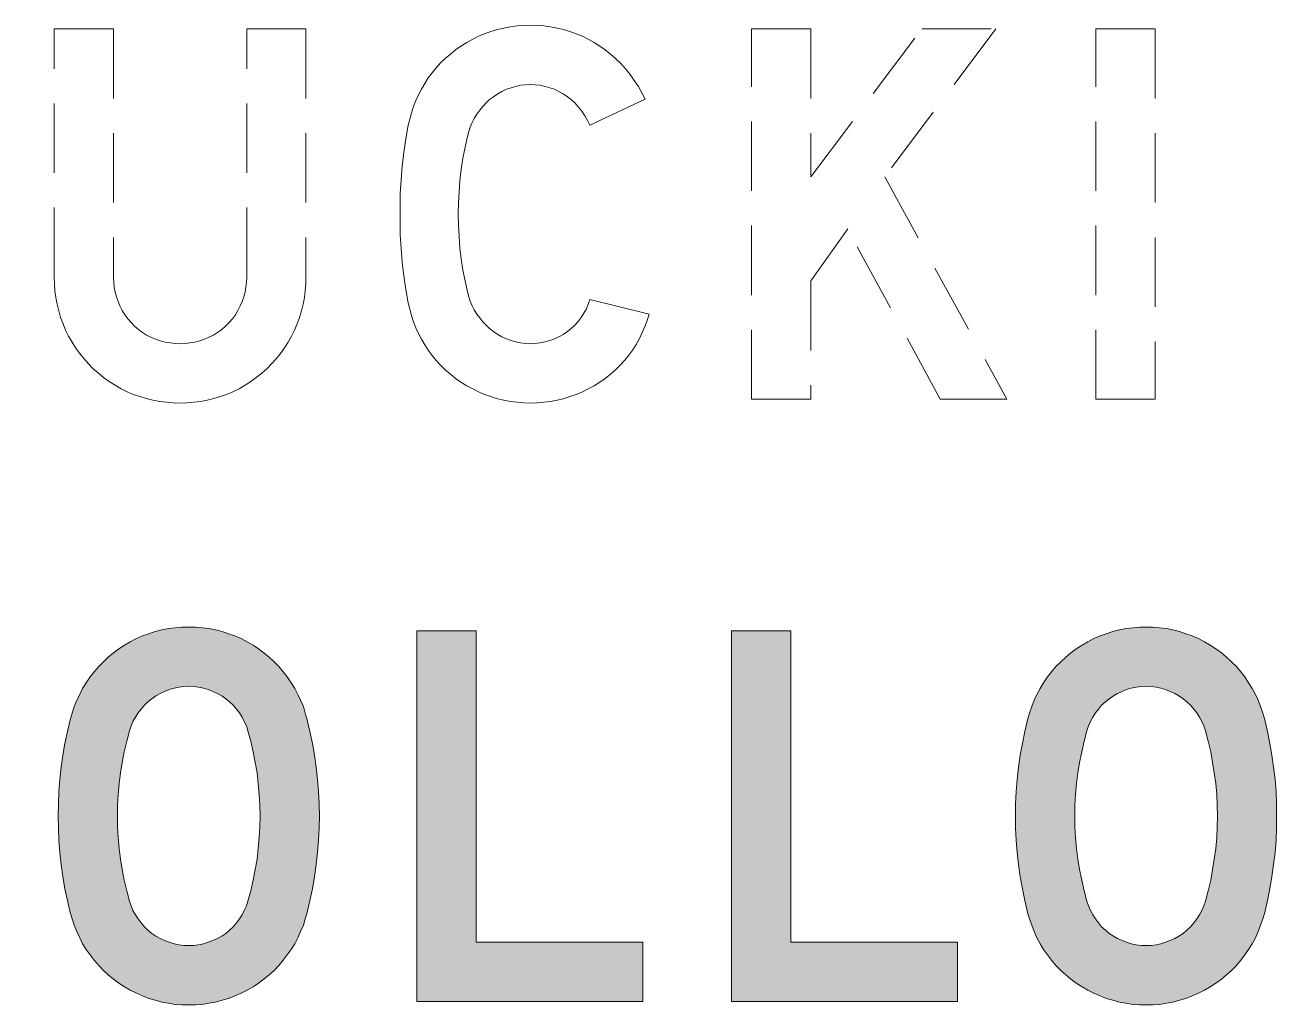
# Model space of a CAD drawing. Extents: x 0 to 420, y 0 to 297.
# Drawn here: x 203.04 to 230.13, y 171.62 to 192.77 of the extents above; entities that cross this region are included whole.
import ezdxf

# ---------------------------------------------------------------- set-up
doc = ezdxf.new("R2010")
doc.units = 0
doc.header["$LTSCALE"] = 12
doc.header["$MEASUREMENT"] = 0
doc.linetypes.add('HIDDEN2', pattern=[0.1875, 0.125, -0.0625])
doc.layers.get('0').update_dxf_attribs({"linetype": 'CONTINUOUS'})
doc.layers.add('L25', color=1, linetype='CONTINUOUS')

msp = doc.modelspace()

# ---------------------------------------------------------------- hatches: boundary and pattern name
at = {"layer": 'L25'}
h = msp.add_hatch(color=256, dxfattribs=at)
h.paths.add_polyline_path([(253.455, 179.696), (258.092, 179.696), (258.092, 178.415), (254.736, 178.415), (254.736, 176.493), (257.052, 176.493), (257.052, 175.212), (254.736, 175.212), (254.736, 172.973), (258.333, 172.973), (258.333, 171.692), (253.455, 171.692)])
h.paths.add_polyline_path([(259.737, 179.696), (259.737, 178.415), (261.576, 178.415), (261.576, 171.692), (262.851, 171.692), (262.851, 178.415), (264.691, 178.415), (264.691, 179.696)])
h.paths.add_polyline_path([(197.537, 179.696), (202.415, 179.696), (202.415, 178.415), (198.818, 178.415), (198.818, 176.493), (201.134, 176.493), (201.134, 175.212), (198.818, 175.212), (198.818, 171.692), (197.537, 171.692)])
h.paths.add_polyline_path([(211.499, 179.696), (212.78, 179.696), (212.78, 172.973), (216.377, 172.973), (216.377, 171.692), (211.499, 171.692)])
h.paths.add_polyline_path([(218.292, 179.696), (219.573, 179.696), (219.573, 172.973), (223.169, 172.973), (223.169, 171.692), (218.292, 171.692)])
h.paths.add_polyline_path([(231.531, 179.696), (232.812, 179.696), (233.371, 175.295), (234.411, 179.696), (235.692, 179.696), (236.732, 175.295), (237.29, 179.696), (238.565, 179.696), (237.607, 171.692), (236.332, 171.692), (235.051, 176.893), (233.77, 171.692), (232.495, 171.692)])
h.paths.add_polyline_path([(248.367, 172.973), (247.25, 172.973), (247.25, 178.415), (248.367, 178.415), (248.472, 178.409), (248.578, 178.397), (248.678, 178.38), (248.784, 178.35), (248.878, 178.315), (248.978, 178.268), (249.066, 178.221), (249.154, 178.162), (249.236, 178.097), (249.319, 178.027), (249.389, 177.951), (249.454, 177.874), (249.512, 177.786), (249.565, 177.692), (249.648, 177.533), (249.724, 177.369), (249.795, 177.198), (249.853, 177.028), (249.906, 176.858), (249.953, 176.681), (249.994, 176.505), (250.024, 176.329), (250.047, 176.147), (250.065, 175.964), (250.071, 175.788), (250.071, 175.606), (250.065, 175.424), (250.047, 175.242), (250.024, 175.065), (249.994, 174.883), (249.953, 174.707), (249.906, 174.531), (249.853, 174.36), (249.795, 174.19), (249.724, 174.019), (249.648, 173.855), (249.565, 173.696), (249.512, 173.602), (249.454, 173.52), (249.389, 173.438), (249.319, 173.361), (249.236, 173.291), (249.154, 173.226), (249.066, 173.167), (248.978, 173.12), (248.878, 173.073), (248.784, 173.038), (248.678, 173.015), (248.578, 172.991), (248.472, 172.979)], flags=16)
h.paths.add_polyline_path([(248.367, 171.692), (245.969, 171.692), (245.969, 179.696), (248.367, 179.696), (248.519, 179.69), (248.666, 179.678), (248.813, 179.661), (248.96, 179.631), (249.107, 179.59), (249.248, 179.543), (249.389, 179.49), (249.524, 179.431), (249.659, 179.361), (249.789, 179.284), (249.912, 179.202), (250.03, 179.108), (250.147, 179.014), (250.253, 178.908), (250.359, 178.797), (250.453, 178.685), (250.541, 178.562), (250.623, 178.438), (250.699, 178.309), (250.764, 178.174), (250.858, 177.98), (250.935, 177.78), (251.011, 177.58), (251.081, 177.381), (251.14, 177.175), (251.187, 176.969), (251.234, 176.758), (251.269, 176.546), (251.299, 176.335), (251.316, 176.123), (251.328, 175.912), (251.334, 175.694), (251.328, 175.483), (251.316, 175.265), (251.299, 175.054), (251.269, 174.842), (251.234, 174.631), (251.187, 174.425), (251.14, 174.213), (251.081, 174.008), (251.011, 173.808), (250.935, 173.608), (250.858, 173.408), (250.764, 173.214), (250.699, 173.079), (250.623, 172.95), (250.541, 172.827), (250.453, 172.703), (250.359, 172.591), (250.253, 172.48), (250.147, 172.38), (250.03, 172.28), (249.912, 172.192), (249.789, 172.104), (249.659, 172.027), (249.524, 171.957), (249.389, 171.898), (249.248, 171.845), (249.107, 171.798), (248.96, 171.763), (248.813, 171.734), (248.666, 171.71), (248.519, 171.698)])
h.paths.add_polyline_path([(268.775, 178.497), (268.669, 178.491), (268.563, 178.479), (268.457, 178.456), (268.352, 178.427), (268.252, 178.385), (268.158, 178.338), (268.064, 178.286), (267.976, 178.227), (267.893, 178.156), (267.817, 178.086), (267.746, 178.003), (267.682, 177.921), (267.623, 177.827), (267.57, 177.733), (267.529, 177.639), (267.494, 177.533), (267.435, 177.31), (267.382, 177.081), (267.335, 176.852), (267.3, 176.623), (267.27, 176.393), (267.253, 176.158), (267.241, 175.929), (267.235, 175.694), (267.241, 175.459), (267.253, 175.23), (267.27, 174.995), (267.3, 174.766), (267.335, 174.537), (267.382, 174.307), (267.435, 174.078), (267.494, 173.855), (267.529, 173.755), (267.57, 173.655), (267.623, 173.561), (267.682, 173.473), (267.746, 173.385), (267.817, 173.302), (267.893, 173.232), (267.976, 173.161), (268.064, 173.103), (268.158, 173.05), (268.252, 173.003), (268.352, 172.968), (268.457, 172.932), (268.563, 172.915), (268.669, 172.897), (268.775, 172.897), (268.88, 172.897), (268.986, 172.915), (269.092, 172.932), (269.192, 172.968), (269.292, 173.003), (269.392, 173.05), (269.486, 173.103), (269.574, 173.161), (269.656, 173.232), (269.733, 173.302), (269.803, 173.385), (269.868, 173.473), (269.926, 173.561), (269.973, 173.655), (270.02, 173.755), (270.05, 173.855), (270.114, 174.078), (270.167, 174.307), (270.208, 174.537), (270.25, 174.766), (270.279, 174.995), (270.297, 175.23), (270.308, 175.459), (270.314, 175.694), (270.308, 175.929), (270.297, 176.158), (270.279, 176.393), (270.25, 176.623), (270.208, 176.852), (270.167, 177.081), (270.114, 177.31), (270.05, 177.533), (270.02, 177.639), (269.973, 177.733), (269.926, 177.827), (269.868, 177.921), (269.803, 178.003), (269.733, 178.086), (269.656, 178.156), (269.574, 178.227), (269.486, 178.286), (269.392, 178.338), (269.292, 178.385), (269.192, 178.427), (269.092, 178.456), (268.986, 178.479), (268.88, 178.491)], flags=16)
h.paths.add_polyline_path([(268.775, 179.772), (268.628, 179.772), (268.481, 179.76), (268.34, 179.743), (268.193, 179.713), (268.052, 179.678), (267.917, 179.631), (267.776, 179.584), (267.646, 179.525), (267.511, 179.455), (267.388, 179.384), (267.265, 179.302), (267.147, 179.22), (267.035, 179.126), (266.93, 179.026), (266.83, 178.92), (266.73, 178.809), (266.642, 178.697), (266.559, 178.573), (266.483, 178.45), (266.418, 178.321), (266.354, 178.192), (266.301, 178.056), (266.254, 177.915), (266.213, 177.774), (266.154, 177.522), (266.101, 177.263), (266.054, 177.005), (266.019, 176.746), (265.989, 176.482), (265.972, 176.223), (265.96, 175.959), (265.954, 175.694), (265.96, 175.43), (265.972, 175.171), (265.989, 174.907), (266.019, 174.648), (266.054, 174.39), (266.101, 174.125), (266.154, 173.872), (266.213, 173.614), (266.254, 173.473), (266.301, 173.338), (266.354, 173.203), (266.418, 173.067), (266.483, 172.938), (266.559, 172.815), (266.642, 172.697), (266.73, 172.58), (266.83, 172.468), (266.93, 172.362), (267.035, 172.262), (267.147, 172.174), (267.265, 172.086), (267.388, 172.004), (267.511, 171.933), (267.646, 171.869), (267.776, 171.81), (267.917, 171.757), (268.052, 171.716), (268.193, 171.675), (268.34, 171.651), (268.481, 171.628), (268.628, 171.616), (268.775, 171.616), (268.922, 171.616), (269.063, 171.628), (269.21, 171.651), (269.351, 171.675), (269.492, 171.716), (269.633, 171.757), (269.768, 171.81), (269.903, 171.869), (270.032, 171.933), (270.161, 172.004), (270.279, 172.086), (270.397, 172.174), (270.514, 172.262), (270.62, 172.362), (270.72, 172.468), (270.814, 172.58), (270.902, 172.697), (270.984, 172.815), (271.061, 172.938), (271.131, 173.067), (271.19, 173.203), (271.249, 173.338), (271.296, 173.473), (271.331, 173.614), (271.395, 173.872), (271.448, 174.125), (271.49, 174.39), (271.531, 174.648), (271.554, 174.907), (271.578, 175.171), (271.589, 175.43), (271.595, 175.694), (271.589, 175.959), (271.578, 176.223), (271.554, 176.482), (271.531, 176.746), (271.49, 177.005), (271.448, 177.263), (271.395, 177.522), (271.331, 177.774), (271.296, 177.915), (271.249, 178.056), (271.19, 178.192), (271.131, 178.321), (271.061, 178.45), (270.984, 178.573), (270.902, 178.697), (270.814, 178.809), (270.72, 178.92), (270.62, 179.026), (270.514, 179.126), (270.397, 179.22), (270.279, 179.302), (270.161, 179.384), (270.032, 179.455), (269.903, 179.525), (269.768, 179.584), (269.633, 179.631), (269.492, 179.678), (269.351, 179.713), (269.21, 179.743), (269.063, 179.76), (268.922, 179.772)])
h.paths.add_polyline_path([(273.699, 174.337), (273.699, 179.696), (274.98, 179.696), (274.98, 174.337), (274.986, 174.225), (274.998, 174.119), (275.015, 174.014), (275.045, 173.908), (275.08, 173.808), (275.121, 173.708), (275.168, 173.614), (275.227, 173.52), (275.291, 173.438), (275.362, 173.355), (275.438, 173.279), (275.521, 173.208), (275.609, 173.144), (275.697, 173.085), (275.791, 173.038), (275.891, 172.991), (275.991, 172.956), (276.096, 172.932), (276.202, 172.909), (276.308, 172.897), (276.42, 172.897), (276.525, 172.897), (276.631, 172.909), (276.737, 172.932), (276.843, 172.956), (276.943, 172.991), (277.043, 173.038), (277.142, 173.085), (277.231, 173.144), (277.319, 173.208), (277.401, 173.279), (277.477, 173.355), (277.548, 173.438), (277.613, 173.52), (277.665, 173.614), (277.718, 173.708), (277.759, 173.808), (277.795, 173.908), (277.824, 174.014), (277.842, 174.119), (277.853, 174.225), (277.859, 174.337), (277.859, 179.696), (279.134, 179.696), (279.134, 174.337), (279.134, 174.19), (279.123, 174.043), (279.105, 173.896), (279.076, 173.749), (279.04, 173.608), (278.999, 173.467), (278.946, 173.326), (278.888, 173.191), (278.823, 173.056), (278.753, 172.932), (278.67, 172.803), (278.588, 172.685), (278.494, 172.568), (278.394, 172.462), (278.294, 172.356), (278.183, 172.257), (278.065, 172.163), (277.947, 172.08), (277.824, 171.998), (277.695, 171.927), (277.56, 171.863), (277.424, 171.804), (277.289, 171.751), (277.148, 171.71), (277.001, 171.675), (276.86, 171.651), (276.713, 171.628), (276.567, 171.616), (276.42, 171.616), (276.273, 171.616), (276.126, 171.628), (275.979, 171.651), (275.832, 171.675), (275.691, 171.71), (275.55, 171.751), (275.409, 171.804), (275.274, 171.863), (275.145, 171.927), (275.015, 171.998), (274.892, 172.08), (274.768, 172.163), (274.657, 172.257), (274.545, 172.356), (274.439, 172.462), (274.345, 172.568), (274.251, 172.685), (274.163, 172.803), (274.087, 172.932), (274.01, 173.056), (273.946, 173.191), (273.887, 173.326), (273.84, 173.467), (273.799, 173.608), (273.764, 173.749), (273.734, 173.896), (273.717, 174.043), (273.705, 174.19)])
h.paths.add_polyline_path([(284.94, 176.493), (283.101, 176.493), (283.101, 178.415), (284.94, 178.415), (285.028, 178.409), (285.116, 178.397), (285.205, 178.38), (285.287, 178.35), (285.369, 178.315), (285.446, 178.274), (285.522, 178.221), (285.592, 178.168), (285.651, 178.103), (285.71, 178.033), (285.757, 177.962), (285.804, 177.886), (285.839, 177.804), (285.869, 177.716), (285.886, 177.633), (285.898, 177.545), (285.904, 177.457), (285.898, 177.369), (285.886, 177.281), (285.869, 177.193), (285.839, 177.11), (285.804, 177.028), (285.757, 176.946), (285.71, 176.875), (285.651, 176.805), (285.592, 176.746), (285.522, 176.687), (285.446, 176.634), (285.369, 176.593), (285.287, 176.558), (285.205, 176.529), (285.116, 176.511), (285.028, 176.499)], flags=16)
h.paths.add_polyline_path([(285.822, 175.377), (287.179, 171.692), (285.822, 171.692), (284.541, 175.212), (283.101, 175.212), (283.101, 171.692), (281.826, 171.692), (281.826, 179.696), (284.94, 179.696), (285.075, 179.69), (285.21, 179.678), (285.346, 179.661), (285.481, 179.631), (285.61, 179.596), (285.739, 179.555), (285.863, 179.502), (285.986, 179.443), (286.104, 179.373), (286.215, 179.302), (286.327, 179.22), (286.427, 179.138), (286.527, 179.044), (286.621, 178.944), (286.709, 178.838), (286.785, 178.732), (286.862, 178.615), (286.926, 178.497), (286.985, 178.374), (287.038, 178.25), (287.079, 178.121), (287.12, 177.992), (287.144, 177.857), (287.167, 177.727), (287.179, 177.592), (287.179, 177.457), (287.179, 177.316), (287.161, 177.181), (287.144, 177.04), (287.114, 176.905), (287.079, 176.775), (287.032, 176.64), (286.979, 176.517), (286.915, 176.388), (286.85, 176.27), (286.774, 176.152), (286.691, 176.041), (286.603, 175.935), (286.503, 175.835), (286.403, 175.741), (286.298, 175.653), (286.186, 175.577), (286.068, 175.5), (285.945, 175.436)])
h.paths.add_polyline_path([(206.575, 178.497), (206.469, 178.491), (206.358, 178.479), (206.258, 178.456), (206.152, 178.427), (206.052, 178.385), (205.958, 178.338), (205.864, 178.286), (205.776, 178.227), (205.694, 178.156), (205.617, 178.086), (205.547, 178.003), (205.482, 177.921), (205.423, 177.827), (205.37, 177.733), (205.329, 177.639), (205.294, 177.533), (205.235, 177.31), (205.182, 177.081), (205.135, 176.852), (205.1, 176.623), (205.071, 176.393), (205.053, 176.158), (205.035, 175.929), (205.035, 175.694), (205.035, 175.459), (205.053, 175.23), (205.071, 174.995), (205.1, 174.766), (205.135, 174.537), (205.182, 174.307), (205.235, 174.078), (205.294, 173.855), (205.329, 173.755), (205.37, 173.655), (205.423, 173.561), (205.482, 173.473), (205.547, 173.385), (205.617, 173.302), (205.694, 173.232), (205.776, 173.161), (205.864, 173.103), (205.958, 173.05), (206.052, 173.003), (206.152, 172.968), (206.258, 172.932), (206.358, 172.915), (206.469, 172.897), (206.575, 172.897), (206.681, 172.897), (206.787, 172.915), (206.892, 172.932), (206.992, 172.968), (207.092, 173.003), (207.192, 173.05), (207.286, 173.103), (207.374, 173.161), (207.456, 173.232), (207.533, 173.302), (207.603, 173.385), (207.668, 173.473), (207.727, 173.561), (207.774, 173.655), (207.821, 173.755), (207.85, 173.855), (207.915, 174.078), (207.968, 174.307), (208.009, 174.537), (208.05, 174.766), (208.073, 174.995), (208.097, 175.23), (208.109, 175.459), (208.115, 175.694), (208.109, 175.929), (208.097, 176.158), (208.073, 176.393), (208.05, 176.623), (208.009, 176.852), (207.968, 177.081), (207.915, 177.31), (207.85, 177.533), (207.821, 177.639), (207.774, 177.733), (207.727, 177.827), (207.668, 177.921), (207.603, 178.003), (207.533, 178.086), (207.456, 178.156), (207.374, 178.227), (207.286, 178.286), (207.192, 178.338), (207.092, 178.385), (206.992, 178.427), (206.892, 178.456), (206.787, 178.479), (206.681, 178.491)], flags=16)
h.paths.add_polyline_path([(206.575, 179.772), (206.428, 179.772), (206.281, 179.76), (206.14, 179.743), (205.993, 179.713), (205.852, 179.678), (205.711, 179.631), (205.576, 179.584), (205.447, 179.525), (205.312, 179.455), (205.188, 179.384), (205.065, 179.302), (204.947, 179.22), (204.836, 179.126), (204.73, 179.026), (204.63, 178.92), (204.53, 178.809), (204.442, 178.697), (204.36, 178.573), (204.283, 178.45), (204.219, 178.321), (204.154, 178.192), (204.101, 178.056), (204.054, 177.915), (204.013, 177.774), (203.954, 177.522), (203.901, 177.263), (203.854, 177.005), (203.819, 176.746), (203.79, 176.482), (203.772, 176.223), (203.76, 175.959), (203.754, 175.694), (203.76, 175.43), (203.772, 175.171), (203.79, 174.907), (203.819, 174.648), (203.854, 174.39), (203.901, 174.125), (203.954, 173.872), (204.013, 173.614), (204.054, 173.473), (204.101, 173.338), (204.154, 173.203), (204.219, 173.067), (204.283, 172.938), (204.36, 172.815), (204.442, 172.697), (204.53, 172.58), (204.63, 172.468), (204.73, 172.362), (204.836, 172.262), (204.947, 172.174), (205.065, 172.086), (205.188, 172.004), (205.312, 171.933), (205.447, 171.869), (205.576, 171.81), (205.711, 171.757), (205.852, 171.716), (205.993, 171.675), (206.14, 171.651), (206.281, 171.628), (206.428, 171.616), (206.575, 171.616), (206.722, 171.616), (206.863, 171.628), (207.01, 171.651), (207.151, 171.675), (207.292, 171.716), (207.433, 171.757), (207.568, 171.81), (207.703, 171.869), (207.833, 171.933), (207.962, 172.004), (208.079, 172.086), (208.197, 172.174), (208.309, 172.262), (208.42, 172.362), (208.52, 172.468), (208.614, 172.58), (208.702, 172.697), (208.785, 172.815), (208.861, 172.938), (208.931, 173.067), (208.99, 173.203), (209.049, 173.338), (209.09, 173.473), (209.131, 173.614), (209.19, 173.872), (209.249, 174.125), (209.29, 174.39), (209.325, 174.648), (209.354, 174.907), (209.378, 175.171), (209.39, 175.43), (209.396, 175.694), (209.39, 175.959), (209.378, 176.223), (209.354, 176.482), (209.325, 176.746), (209.29, 177.005), (209.249, 177.263), (209.19, 177.522), (209.131, 177.774), (209.09, 177.915), (209.049, 178.056), (208.99, 178.192), (208.931, 178.321), (208.861, 178.45), (208.785, 178.573), (208.702, 178.697), (208.614, 178.809), (208.52, 178.92), (208.42, 179.026), (208.309, 179.126), (208.197, 179.22), (208.079, 179.302), (207.962, 179.384), (207.833, 179.455), (207.703, 179.525), (207.568, 179.584), (207.433, 179.631), (207.292, 179.678), (207.151, 179.713), (207.01, 179.743), (206.863, 179.76), (206.722, 179.772)])
h.paths.add_polyline_path([(227.248, 178.497), (227.136, 178.491), (227.03, 178.479), (226.924, 178.456), (226.824, 178.427), (226.725, 178.385), (226.625, 178.338), (226.537, 178.286), (226.448, 178.227), (226.366, 178.156), (226.284, 178.086), (226.213, 178.003), (226.149, 177.921), (226.096, 177.827), (226.043, 177.733), (226.002, 177.639), (225.967, 177.533), (225.908, 177.31), (225.855, 177.081), (225.808, 176.852), (225.773, 176.623), (225.743, 176.393), (225.72, 176.158), (225.708, 175.929), (225.708, 175.694), (225.708, 175.459), (225.72, 175.23), (225.743, 174.995), (225.773, 174.766), (225.808, 174.537), (225.855, 174.307), (225.908, 174.078), (225.967, 173.855), (226.002, 173.755), (226.043, 173.655), (226.096, 173.561), (226.149, 173.473), (226.213, 173.385), (226.284, 173.302), (226.366, 173.232), (226.448, 173.161), (226.537, 173.103), (226.625, 173.05), (226.725, 173.003), (226.824, 172.968), (226.924, 172.932), (227.03, 172.915), (227.136, 172.897), (227.248, 172.897), (227.353, 172.897), (227.459, 172.915), (227.565, 172.932), (227.665, 172.968), (227.765, 173.003), (227.865, 173.05), (227.953, 173.103), (228.041, 173.161), (228.123, 173.232), (228.205, 173.302), (228.276, 173.385), (228.341, 173.473), (228.399, 173.561), (228.446, 173.655), (228.487, 173.755), (228.523, 173.855), (228.587, 174.078), (228.64, 174.307), (228.681, 174.537), (228.717, 174.766), (228.746, 174.995), (228.769, 175.23), (228.781, 175.459), (228.787, 175.694), (228.781, 175.929), (228.769, 176.158), (228.746, 176.393), (228.717, 176.623), (228.681, 176.852), (228.64, 177.081), (228.587, 177.31), (228.523, 177.533), (228.487, 177.639), (228.446, 177.733), (228.399, 177.827), (228.341, 177.921), (228.276, 178.003), (228.205, 178.086), (228.123, 178.156), (228.041, 178.227), (227.953, 178.286), (227.865, 178.338), (227.765, 178.385), (227.665, 178.427), (227.565, 178.456), (227.459, 178.479), (227.353, 178.491)], flags=16)
h.paths.add_polyline_path([(227.248, 179.772), (227.101, 179.772), (226.954, 179.76), (226.807, 179.743), (226.666, 179.713), (226.525, 179.678), (226.384, 179.631), (226.249, 179.584), (226.113, 179.525), (225.984, 179.455), (225.861, 179.384), (225.737, 179.302), (225.62, 179.22), (225.508, 179.126), (225.402, 179.026), (225.297, 178.92), (225.203, 178.809), (225.114, 178.697), (225.032, 178.573), (224.956, 178.45), (224.885, 178.321), (224.827, 178.192), (224.774, 178.056), (224.727, 177.915), (224.686, 177.774), (224.627, 177.522), (224.574, 177.263), (224.527, 177.005), (224.492, 176.746), (224.462, 176.482), (224.439, 176.223), (224.427, 175.959), (224.427, 175.694), (224.427, 175.43), (224.439, 175.171), (224.462, 174.907), (224.492, 174.648), (224.527, 174.39), (224.574, 174.125), (224.627, 173.872), (224.686, 173.614), (224.727, 173.473), (224.774, 173.338), (224.827, 173.203), (224.885, 173.067), (224.956, 172.938), (225.032, 172.815), (225.114, 172.697), (225.203, 172.58), (225.297, 172.468), (225.402, 172.362), (225.508, 172.262), (225.62, 172.174), (225.737, 172.086), (225.861, 172.004), (225.984, 171.933), (226.113, 171.869), (226.249, 171.81), (226.384, 171.757), (226.525, 171.716), (226.666, 171.675), (226.807, 171.651), (226.954, 171.628), (227.101, 171.616), (227.248, 171.616), (227.389, 171.616), (227.535, 171.628), (227.682, 171.651), (227.823, 171.675), (227.964, 171.716), (228.105, 171.757), (228.241, 171.81), (228.376, 171.869), (228.505, 171.933), (228.628, 172.004), (228.752, 172.086), (228.869, 172.174), (228.981, 172.262), (229.087, 172.362), (229.193, 172.468), (229.287, 172.58), (229.375, 172.697), (229.457, 172.815), (229.533, 172.938), (229.604, 173.067), (229.663, 173.203), (229.716, 173.338), (229.763, 173.473), (229.804, 173.614), (229.862, 173.872), (229.915, 174.125), (229.962, 174.39), (229.998, 174.648), (230.027, 174.907), (230.05, 175.171), (230.062, 175.43), (230.062, 175.694), (230.062, 175.959), (230.05, 176.223), (230.027, 176.482), (229.998, 176.746), (229.962, 177.005), (229.915, 177.263), (229.862, 177.522), (229.804, 177.774), (229.763, 177.915), (229.716, 178.056), (229.663, 178.192), (229.604, 178.321), (229.533, 178.45), (229.457, 178.573), (229.375, 178.697), (229.287, 178.809), (229.193, 178.92), (229.087, 179.026), (228.981, 179.126), (228.869, 179.22), (228.752, 179.302), (228.628, 179.384), (228.505, 179.455), (228.376, 179.525), (228.241, 179.584), (228.105, 179.631), (227.964, 179.678), (227.823, 179.713), (227.682, 179.743), (227.535, 179.76), (227.389, 179.772)])

# ---------------------------------------------------------------- linework, layer by layer
at = {"color": 3, "lineweight": 0}
for points in [[(206.575, 179.772), (206.428, 179.772), (206.281, 179.76), (206.14, 179.743), (205.993, 179.713), (205.852, 179.678), (205.711, 179.631), (205.576, 179.584), (205.447, 179.525), (205.312, 179.455), (205.188, 179.384), (205.065, 179.302), (204.947, 179.22), (204.836, 179.126), (204.73, 179.026), (204.63, 178.92), (204.53, 178.809), (204.442, 178.697), (204.36, 178.573), (204.283, 178.45), (204.219, 178.321), (204.154, 178.192), (204.101, 178.056), (204.054, 177.915), (204.013, 177.774)], [(209.131, 177.774), (209.09, 177.915), (209.049, 178.056), (208.99, 178.192), (208.931, 178.321), (208.861, 178.45), (208.785, 178.573), (208.702, 178.697), (208.614, 178.809), (208.52, 178.92), (208.42, 179.026), (208.309, 179.126), (208.197, 179.22), (208.079, 179.302), (207.962, 179.384), (207.833, 179.455), (207.703, 179.525), (207.568, 179.584), (207.433, 179.631), (207.292, 179.678), (207.151, 179.713), (207.01, 179.743), (206.863, 179.76), (206.722, 179.772), (206.575, 179.772)], [(211.499, 179.696), (212.78, 179.696), (212.78, 172.973), (216.377, 172.973), (216.377, 171.692), (211.499, 171.692), (211.499, 179.696), (211.499, 179.696)], [(218.292, 179.696), (219.573, 179.696), (219.573, 172.973), (223.169, 172.973), (223.169, 171.692), (218.292, 171.692), (218.292, 179.696), (218.292, 179.696)], [(227.248, 179.772), (227.101, 179.772), (226.954, 179.76), (226.807, 179.743), (226.666, 179.713), (226.525, 179.678), (226.384, 179.631), (226.249, 179.584), (226.113, 179.525), (225.984, 179.455), (225.861, 179.384), (225.737, 179.302), (225.62, 179.22), (225.508, 179.126), (225.402, 179.026), (225.297, 178.92), (225.203, 178.809), (225.114, 178.697), (225.032, 178.573), (224.956, 178.45), (224.885, 178.321), (224.827, 178.192), (224.774, 178.056), (224.727, 177.915), (224.686, 177.774)], [(229.804, 177.774), (229.763, 177.915), (229.716, 178.056), (229.663, 178.192), (229.604, 178.321), (229.533, 178.45), (229.457, 178.573), (229.375, 178.697), (229.287, 178.809), (229.193, 178.92), (229.087, 179.026), (228.981, 179.126), (228.869, 179.22), (228.752, 179.302), (228.628, 179.384), (228.505, 179.455), (228.376, 179.525), (228.241, 179.584), (228.105, 179.631), (227.964, 179.678), (227.823, 179.713), (227.682, 179.743), (227.535, 179.76), (227.389, 179.772), (227.248, 179.772)], [(206.575, 178.497), (206.469, 178.491), (206.358, 178.479), (206.258, 178.456), (206.152, 178.427), (206.052, 178.385), (205.958, 178.338), (205.864, 178.286), (205.776, 178.227), (205.694, 178.156), (205.617, 178.086), (205.547, 178.003), (205.482, 177.921), (205.423, 177.827), (205.37, 177.733), (205.329, 177.639), (205.294, 177.533)], [(207.85, 177.533), (207.821, 177.639), (207.774, 177.733), (207.727, 177.827), (207.668, 177.921), (207.603, 178.003), (207.533, 178.086), (207.456, 178.156), (207.374, 178.227), (207.286, 178.286), (207.192, 178.338), (207.092, 178.385), (206.992, 178.427), (206.892, 178.456), (206.787, 178.479), (206.681, 178.491), (206.575, 178.497)], [(227.248, 178.497), (227.136, 178.491), (227.03, 178.479), (226.924, 178.456), (226.824, 178.427), (226.725, 178.385), (226.625, 178.338), (226.537, 178.286), (226.448, 178.227), (226.366, 178.156), (226.284, 178.086), (226.213, 178.003), (226.149, 177.921), (226.096, 177.827), (226.043, 177.733), (226.002, 177.639), (225.967, 177.533)], [(228.523, 177.533), (228.487, 177.639), (228.446, 177.733), (228.399, 177.827), (228.341, 177.921), (228.276, 178.003), (228.205, 178.086), (228.123, 178.156), (228.041, 178.227), (227.953, 178.286), (227.865, 178.338), (227.765, 178.385), (227.665, 178.427), (227.565, 178.456), (227.459, 178.479), (227.353, 178.491), (227.248, 178.497)], [(204.013, 177.774), (203.954, 177.522), (203.901, 177.263), (203.854, 177.005), (203.819, 176.746), (203.79, 176.482), (203.772, 176.223), (203.76, 175.959), (203.754, 175.694), (203.76, 175.43), (203.772, 175.171), (203.79, 174.907), (203.819, 174.648), (203.854, 174.39), (203.901, 174.125), (203.954, 173.872), (204.013, 173.614)], [(209.131, 173.614), (209.19, 173.872), (209.249, 174.125), (209.29, 174.39), (209.325, 174.648), (209.354, 174.907), (209.378, 175.171), (209.39, 175.43), (209.396, 175.694), (209.39, 175.959), (209.378, 176.223), (209.354, 176.482), (209.325, 176.746), (209.29, 177.005), (209.249, 177.263), (209.19, 177.522), (209.131, 177.774)], [(224.686, 177.774), (224.627, 177.522), (224.574, 177.263), (224.527, 177.005), (224.492, 176.746), (224.462, 176.482), (224.439, 176.223), (224.427, 175.959), (224.427, 175.694), (224.427, 175.43), (224.439, 175.171), (224.462, 174.907), (224.492, 174.648), (224.527, 174.39), (224.574, 174.125), (224.627, 173.872), (224.686, 173.614)], [(229.804, 173.614), (229.862, 173.872), (229.915, 174.125), (229.962, 174.39), (229.998, 174.648), (230.027, 174.907), (230.05, 175.171), (230.062, 175.43), (230.062, 175.694), (230.062, 175.959), (230.05, 176.223), (230.027, 176.482), (229.998, 176.746), (229.962, 177.005), (229.915, 177.263), (229.862, 177.522), (229.804, 177.774)], [(205.294, 177.533), (205.235, 177.31), (205.182, 177.081), (205.135, 176.852), (205.1, 176.623), (205.071, 176.393), (205.053, 176.158), (205.035, 175.929), (205.035, 175.694), (205.035, 175.459), (205.053, 175.23), (205.071, 174.995), (205.1, 174.766), (205.135, 174.537), (205.182, 174.307), (205.235, 174.078), (205.294, 173.855)], [(207.85, 173.855), (207.915, 174.078), (207.968, 174.307), (208.009, 174.537), (208.05, 174.766), (208.073, 174.995), (208.097, 175.23), (208.109, 175.459), (208.115, 175.694), (208.109, 175.929), (208.097, 176.158), (208.073, 176.393), (208.05, 176.623), (208.009, 176.852), (207.968, 177.081), (207.915, 177.31), (207.85, 177.533)], [(225.967, 177.533), (225.908, 177.31), (225.855, 177.081), (225.808, 176.852), (225.773, 176.623), (225.743, 176.393), (225.72, 176.158), (225.708, 175.929), (225.708, 175.694), (225.708, 175.459), (225.72, 175.23), (225.743, 174.995), (225.773, 174.766), (225.808, 174.537), (225.855, 174.307), (225.908, 174.078), (225.967, 173.855)], [(228.523, 173.855), (228.587, 174.078), (228.64, 174.307), (228.681, 174.537), (228.717, 174.766), (228.746, 174.995), (228.769, 175.23), (228.781, 175.459), (228.787, 175.694), (228.781, 175.929), (228.769, 176.158), (228.746, 176.393), (228.717, 176.623), (228.681, 176.852), (228.64, 177.081), (228.587, 177.31), (228.523, 177.533)], [(205.294, 173.855), (205.329, 173.755), (205.37, 173.655), (205.423, 173.561), (205.482, 173.473), (205.547, 173.385), (205.617, 173.302), (205.694, 173.232), (205.776, 173.161), (205.864, 173.103), (205.958, 173.05), (206.052, 173.003), (206.152, 172.968), (206.258, 172.932), (206.358, 172.915), (206.469, 172.897), (206.575, 172.897)], [(206.575, 172.897), (206.681, 172.897), (206.787, 172.915), (206.892, 172.932), (206.992, 172.968), (207.092, 173.003), (207.192, 173.05), (207.286, 173.103), (207.374, 173.161), (207.456, 173.232), (207.533, 173.302), (207.603, 173.385), (207.668, 173.473), (207.727, 173.561), (207.774, 173.655), (207.821, 173.755), (207.85, 173.855)], [(225.967, 173.855), (226.002, 173.755), (226.043, 173.655), (226.096, 173.561), (226.149, 173.473), (226.213, 173.385), (226.284, 173.302), (226.366, 173.232), (226.448, 173.161), (226.537, 173.103), (226.625, 173.05), (226.725, 173.003), (226.824, 172.968), (226.924, 172.932), (227.03, 172.915), (227.136, 172.897), (227.248, 172.897)], [(227.248, 172.897), (227.353, 172.897), (227.459, 172.915), (227.565, 172.932), (227.665, 172.968), (227.765, 173.003), (227.865, 173.05), (227.953, 173.103), (228.041, 173.161), (228.123, 173.232), (228.205, 173.302), (228.276, 173.385), (228.341, 173.473), (228.399, 173.561), (228.446, 173.655), (228.487, 173.755), (228.523, 173.855)], [(204.013, 173.614), (204.054, 173.473), (204.101, 173.338), (204.154, 173.203), (204.219, 173.067), (204.283, 172.938), (204.36, 172.815), (204.442, 172.697), (204.53, 172.58), (204.63, 172.468), (204.73, 172.362), (204.836, 172.262), (204.947, 172.174), (205.065, 172.086), (205.188, 172.004), (205.312, 171.933), (205.447, 171.869), (205.576, 171.81), (205.711, 171.757), (205.852, 171.716), (205.993, 171.675), (206.14, 171.651), (206.281, 171.628), (206.428, 171.616), (206.575, 171.616)], [(206.575, 171.616), (206.722, 171.616), (206.863, 171.628), (207.01, 171.651), (207.151, 171.675), (207.292, 171.716), (207.433, 171.757), (207.568, 171.81), (207.703, 171.869), (207.833, 171.933), (207.962, 172.004), (208.079, 172.086), (208.197, 172.174), (208.309, 172.262), (208.42, 172.362), (208.52, 172.468), (208.614, 172.58), (208.702, 172.697), (208.785, 172.815), (208.861, 172.938), (208.931, 173.067), (208.99, 173.203), (209.049, 173.338), (209.09, 173.473), (209.131, 173.614)], [(224.686, 173.614), (224.727, 173.473), (224.774, 173.338), (224.827, 173.203), (224.885, 173.067), (224.956, 172.938), (225.032, 172.815), (225.114, 172.697), (225.203, 172.58), (225.297, 172.468), (225.402, 172.362), (225.508, 172.262), (225.62, 172.174), (225.737, 172.086), (225.861, 172.004), (225.984, 171.933), (226.113, 171.869), (226.249, 171.81), (226.384, 171.757), (226.525, 171.716), (226.666, 171.675), (226.807, 171.651), (226.954, 171.628), (227.101, 171.616), (227.248, 171.616)], [(227.248, 171.616), (227.389, 171.616), (227.535, 171.628), (227.682, 171.651), (227.823, 171.675), (227.964, 171.716), (228.105, 171.757), (228.241, 171.81), (228.376, 171.869), (228.505, 171.933), (228.628, 172.004), (228.752, 172.086), (228.869, 172.174), (228.981, 172.262), (229.087, 172.362), (229.193, 172.468), (229.287, 172.58), (229.375, 172.697), (229.457, 172.815), (229.533, 172.938), (229.604, 173.067), (229.663, 173.203), (229.716, 173.338), (229.763, 173.473), (229.804, 173.614)]]:
    msp.add_lwpolyline(points, dxfattribs=at)
at = {"layer": 'L25', "color": 1, "linetype": 'HIDDEN2', "lineweight": 0}
for points in [[(203.666, 192.688), (204.947, 192.688), (204.947, 187.329), (204.953, 187.223), (204.965, 187.112), (204.983, 187.006), (205.012, 186.906), (205.047, 186.8), (205.088, 186.706), (205.135, 186.606), (205.194, 186.518), (205.259, 186.43), (205.329, 186.348), (205.406, 186.272), (205.488, 186.201), (205.576, 186.136), (205.664, 186.078), (205.758, 186.031), (205.858, 185.989), (205.964, 185.954), (206.064, 185.925), (206.17, 185.907), (206.281, 185.895), (206.387, 185.89), (206.493, 185.895), (206.599, 185.907), (206.704, 185.925), (206.81, 185.954), (206.916, 185.989), (207.01, 186.031), (207.11, 186.078), (207.198, 186.136), (207.286, 186.201), (207.368, 186.272), (207.445, 186.348), (207.515, 186.43), (207.58, 186.518), (207.633, 186.606), (207.686, 186.706), (207.727, 186.8), (207.762, 186.906), (207.791, 187.006), (207.809, 187.112), (207.821, 187.223), (207.827, 187.329), (207.827, 192.688), (209.102, 192.688), (209.102, 187.329)], [(203.666, 187.329), (203.666, 192.688)], [(213.95, 192.771), (213.809, 192.765), (213.662, 192.753), (213.521, 192.735), (213.38, 192.706), (213.239, 192.677), (213.098, 192.63), (212.962, 192.583), (212.833, 192.53), (212.704, 192.465), (212.575, 192.395), (212.451, 192.318), (212.334, 192.236), (212.222, 192.142), (212.11, 192.048), (212.011, 191.954), (211.917, 191.848), (211.828, 191.742), (211.746, 191.631), (211.67, 191.513), (211.599, 191.39), (211.535, 191.266), (211.476, 191.143), (211.423, 191.014), (211.382, 190.878), (211.347, 190.743), (211.311, 190.608), (211.264, 190.314), (211.217, 190.021), (211.182, 189.727), (211.158, 189.433), (211.141, 189.133), (211.135, 188.839), (211.135, 188.54), (211.141, 188.246), (211.158, 187.946), (211.182, 187.652), (211.217, 187.359), (211.264, 187.065), (211.311, 186.771), (211.347, 186.636), (211.382, 186.501), (211.423, 186.366), (211.476, 186.236), (211.535, 186.113), (211.599, 185.989), (211.67, 185.866), (211.746, 185.749), (211.828, 185.637), (211.917, 185.531), (212.011, 185.425), (212.11, 185.331), (212.222, 185.237), (212.334, 185.143), (212.451, 185.061), (212.575, 184.985), (212.704, 184.914), (212.833, 184.849), (212.962, 184.797), (213.098, 184.75), (213.239, 184.703), (213.38, 184.673), (213.521, 184.644), (213.662, 184.626), (213.809, 184.614), (213.95, 184.609), (214.097, 184.614), (214.238, 184.626), (214.385, 184.644), (214.526, 184.673), (214.667, 184.703), (214.802, 184.75), (214.937, 184.797), (215.072, 184.849), (215.201, 184.914), (215.325, 184.985), (215.448, 185.061), (215.566, 185.143), (215.683, 185.237), (215.789, 185.331), (215.889, 185.431), (215.989, 185.537), (216.077, 185.643), (216.159, 185.76), (216.236, 185.878), (216.306, 186.001), (216.365, 186.13), (216.424, 186.26), (216.471, 186.395), (216.512, 186.53), (215.231, 186.847)], [(215.789, 192.048), (215.683, 192.142), (215.566, 192.236), (215.448, 192.318), (215.325, 192.395), (215.201, 192.465), (215.072, 192.53), (214.937, 192.583), (214.802, 192.63), (214.667, 192.677), (214.526, 192.706), (214.385, 192.735), (214.238, 192.753), (214.097, 192.765), (213.95, 192.771)], [(218.721, 192.688), (220.002, 192.688), (220.002, 189.492), (222.4, 192.688), (223.998, 192.688), (221.601, 189.492), (224.239, 184.691), (222.799, 184.691), (220.801, 188.369), (220.002, 187.247), (220.002, 184.691), (218.721, 184.691), (218.721, 192.688), (218.721, 192.688)], [(226.155, 192.688), (227.436, 192.688), (227.436, 184.691), (226.155, 184.691), (226.155, 192.688), (226.155, 192.688)], [(216.429, 191.172), (216.359, 191.307), (216.283, 191.443), (216.194, 191.578), (216.106, 191.701), (216.006, 191.825), (215.901, 191.942), (215.789, 192.048)], [(213.95, 191.49), (213.844, 191.484), (213.738, 191.472), (213.632, 191.448), (213.532, 191.419), (213.433, 191.384), (213.333, 191.337), (213.245, 191.29), (213.156, 191.225), (213.068, 191.161), (212.992, 191.09), (212.921, 191.014), (212.857, 190.931), (212.792, 190.849), (212.739, 190.755), (212.692, 190.667), (212.651, 190.567), (212.622, 190.473), (212.592, 190.367), (212.539, 190.132), (212.492, 189.897), (212.457, 189.656), (212.428, 189.415), (212.41, 189.174), (212.398, 188.933), (212.392, 188.693), (212.398, 188.446), (212.41, 188.205), (212.428, 187.964), (212.457, 187.723), (212.492, 187.482), (212.539, 187.247), (212.592, 187.012), (212.622, 186.906), (212.651, 186.812), (212.692, 186.712), (212.739, 186.624), (212.792, 186.53), (212.857, 186.448), (212.921, 186.366), (212.992, 186.289), (213.068, 186.219), (213.156, 186.154), (213.245, 186.089), (213.333, 186.042), (213.433, 185.995), (213.532, 185.96), (213.632, 185.931), (213.738, 185.907), (213.844, 185.895), (213.95, 185.89), (214.055, 185.895), (214.161, 185.907), (214.267, 185.931), (214.373, 185.96), (214.473, 185.995), (214.567, 186.042), (214.661, 186.089), (214.749, 186.154), (214.831, 186.219), (214.908, 186.289), (214.984, 186.371), (215.049, 186.454), (215.107, 186.548), (215.16, 186.648), (215.195, 186.748), (215.231, 186.847)], [(214.908, 191.09), (214.831, 191.161), (214.749, 191.225), (214.661, 191.29), (214.567, 191.337), (214.473, 191.384), (214.373, 191.419), (214.267, 191.448), (214.161, 191.472), (214.055, 191.484), (213.95, 191.49)], [(215.231, 190.608), (215.184, 190.714), (215.125, 190.814), (215.06, 190.914), (214.99, 191.002), (214.908, 191.09)], [(215.231, 190.608), (216.429, 191.172)], [(203.666, 187.329), (203.672, 187.182), (203.684, 187.035), (203.702, 186.889), (203.731, 186.742), (203.766, 186.601), (203.807, 186.46), (203.86, 186.319), (203.913, 186.183), (203.978, 186.054), (204.054, 185.925), (204.131, 185.801), (204.219, 185.678), (204.313, 185.566), (204.407, 185.455), (204.512, 185.349), (204.624, 185.255), (204.736, 185.161), (204.859, 185.073), (204.983, 184.996), (205.112, 184.92), (205.241, 184.855), (205.376, 184.797), (205.517, 184.75), (205.658, 184.708), (205.799, 184.673), (205.946, 184.644), (206.093, 184.626), (206.24, 184.614), (206.387, 184.609)], [(206.387, 184.609), (206.534, 184.614), (206.681, 184.626), (206.828, 184.644), (206.969, 184.673), (207.116, 184.708), (207.257, 184.75), (207.392, 184.797), (207.527, 184.855), (207.662, 184.92), (207.791, 184.996), (207.915, 185.073), (208.032, 185.161), (208.15, 185.255), (208.262, 185.349), (208.361, 185.455), (208.461, 185.566), (208.555, 185.678), (208.638, 185.801), (208.72, 185.925), (208.79, 186.054), (208.855, 186.183), (208.914, 186.319), (208.967, 186.46), (209.008, 186.601), (209.043, 186.742), (209.072, 186.889), (209.09, 187.035), (209.102, 187.182), (209.102, 187.329)]]:
    msp.add_lwpolyline(points, dxfattribs=at)

doc.saveas('drawing.dxf')
